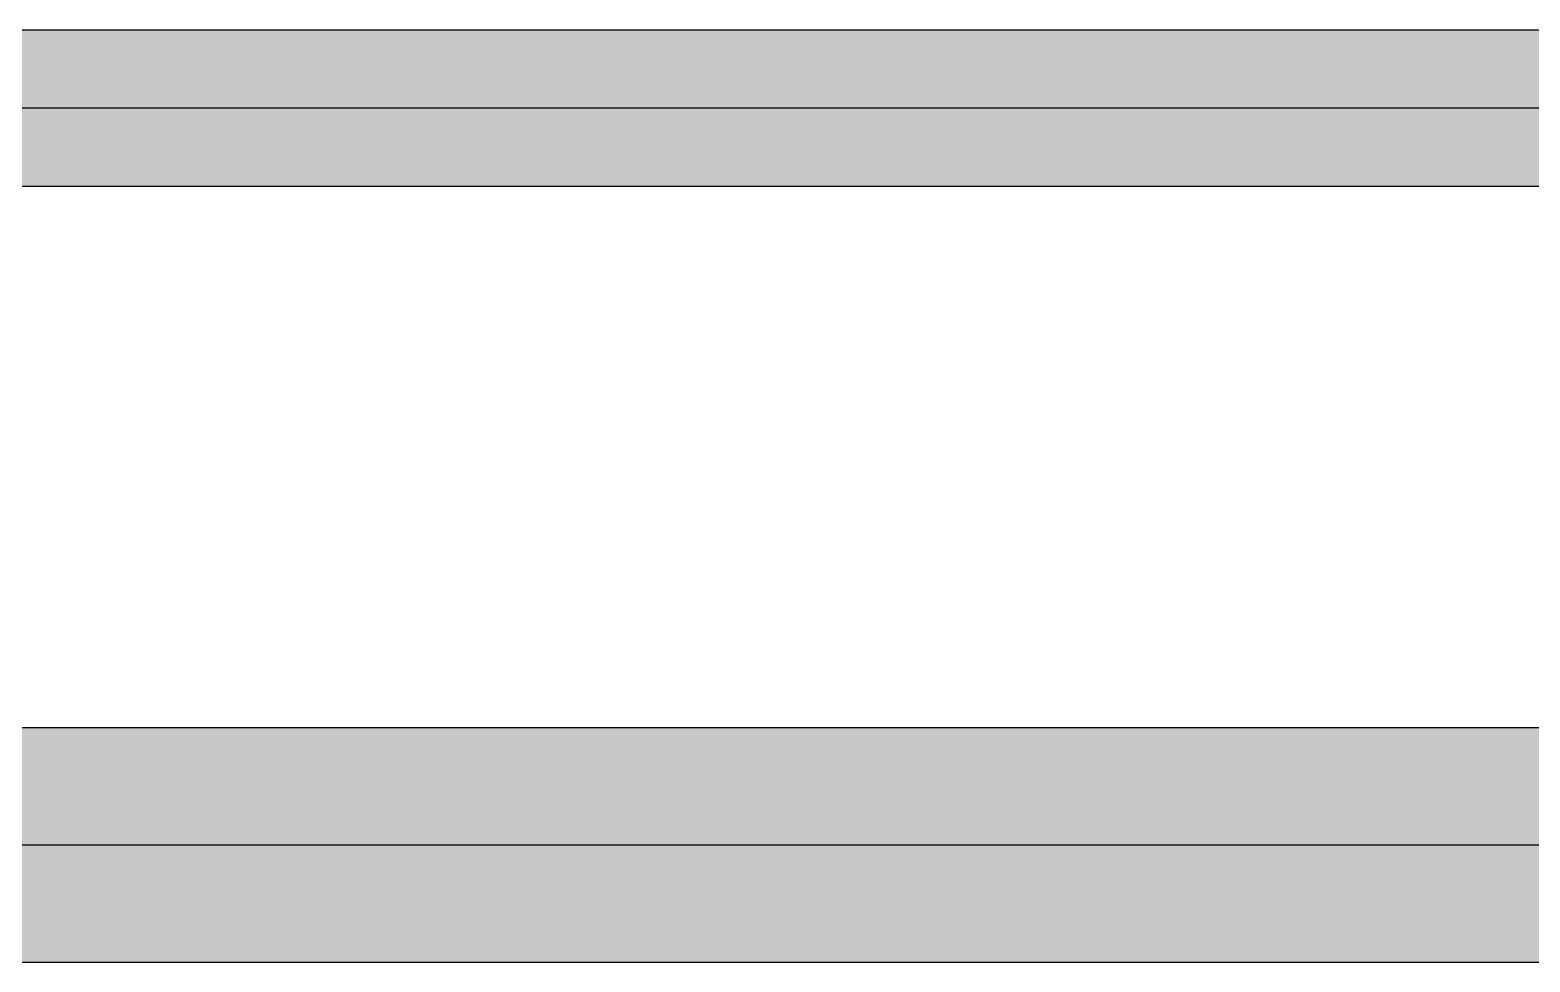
# Model space of a CAD drawing. Extents: x 2558 to 85222, y -662 to 28852.
# Drawn here: x 26593.3 to 27072.9, y 5839.8 to 6137.8 of the extents above; entities that cross this region are included whole.
import ezdxf

# ---------------------------------------------------------------- set-up
doc = ezdxf.new("R2010")
doc.units = 0
doc.header["$MEASUREMENT"] = 0
doc.layers.get('0').update_dxf_attribs({"linetype": 'CONTINUOUS'})
doc.layers.add('TABLE', color=7, linetype='CONTINUOUS')

# ---------------------------------------------------------------- blocks, each defined once
blk = doc.blocks.new('RCSTD1_STANDARD_OUTLINE')
at = {"color": 2}
blk.add_line((14608.020685, 198.044521), (2840.918608, 198.044521), dxfattribs=at)
for points in [[(2840.918608, 223.044521), (2840.918608, 173.044521), (14583.020685, 223.044521), (14633.020685, 173.044521)], [(168.75, 0), (168.75, -75), (16743.211561, 0), (16818.211561, -75)]]:
    blk.add_solid(points, dxfattribs=at)
at = {"layer": 'TABLE', "color": 7}
blk.add_line((2790.918608, 223.044521), (14583.020685, 223.044521), dxfattribs=at)
at = {"layer": 'TABLE', "color": 2}
for p, q in [((14633.020685, 173.044521), (2840.918608, 173.044521)), ((168.75, -37.5), (16780.711561, -37.5)), ((168.75, -75), (16818.211561, -75))]:
    blk.add_line(p, q, dxfattribs=at)
at = {"layer": 'TABLE'}
blk.add_line((0, 0), (16743.211561, 0), dxfattribs=at)

msp = doc.modelspace()

# ---------------------------------------------------------------- block references
msp.add_blockref('RCSTD1_STANDARD_OUTLINE', (23464.479719, 5914.787746))

doc.saveas('drawing.dxf')
